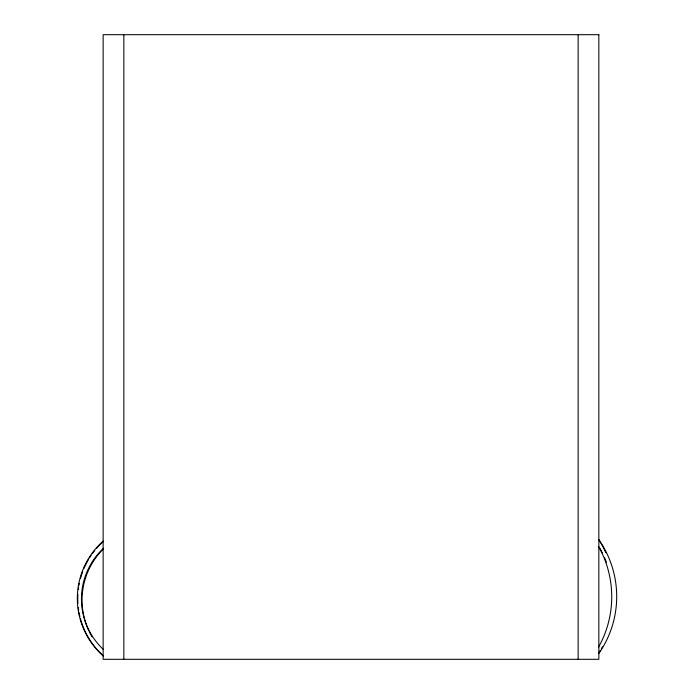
<?xml version="1.0" encoding="UTF-8"?>
<svg xmlns="http://www.w3.org/2000/svg" width="694" height="694" viewBox="0 0 694 694"><rect width="100%" height="100%" fill="white"/><g stroke="black" fill="none" stroke-linecap="round" stroke-linejoin="round"><path stroke-width="1.04" d="M578.137 34.7L578.137 659.3M123.844 34.7L123.844 659.3M103.441 656.056A76.609 76.609 0 0 1 103.137 541.094M103.51 656.047A76.791 76.791 0 0 1 80.383 618.528M79.879 616.55A76.791 76.791 0 0 1 79.047 612.576M78.7 610.581A76.791 76.791 0 0 1 78.292 607.554M77.928 603.502A76.791 76.791 0 0 1 77.901 594.368M78.353 589.31A76.791 76.791 0 0 1 78.622 587.298M78.951 585.294A76.791 76.791 0 0 1 79.333 583.29M80.513 578.354A76.791 76.791 0 0 1 82.716 571.587M83.844 568.759A76.791 76.791 0 0 1 88.416 559.694M89.465 557.959A76.791 76.791 0 0 1 91.131 555.408M92.302 553.743A76.791 76.791 0 0 1 94.774 550.507M96.726 548.182A76.791 76.791 0 0 1 103.137 541.658M103.493 649.601A69.261 69.261 0 0 1 103.493 548.277M598.939 653.314A99.468 99.468 0 0 0 598.844 539.724A105.774 105.774 0 0 1 605.879 552.78M602.409 646.799A105.774 105.774 0 0 1 601.377 648.656M600.31 650.486A105.774 105.774 0 0 1 598.644 653.193M92.076 636.945A72.315 72.315 0 0 1 89.136 631.427M88.693 630.482A72.315 72.315 0 0 1 103.58 548.711M599.92 548.364A99.502 99.502 0 0 1 602.314 552.875M604.483 557.516A99.502 99.502 0 0 1 606.409 562.253M598.644 546.603A102.764 102.764 0 0 1 598.644 646.955M598.844 34.7L103.137 34.7L103.137 659.3L598.844 659.3L598.844 34.7"/></g></svg>
